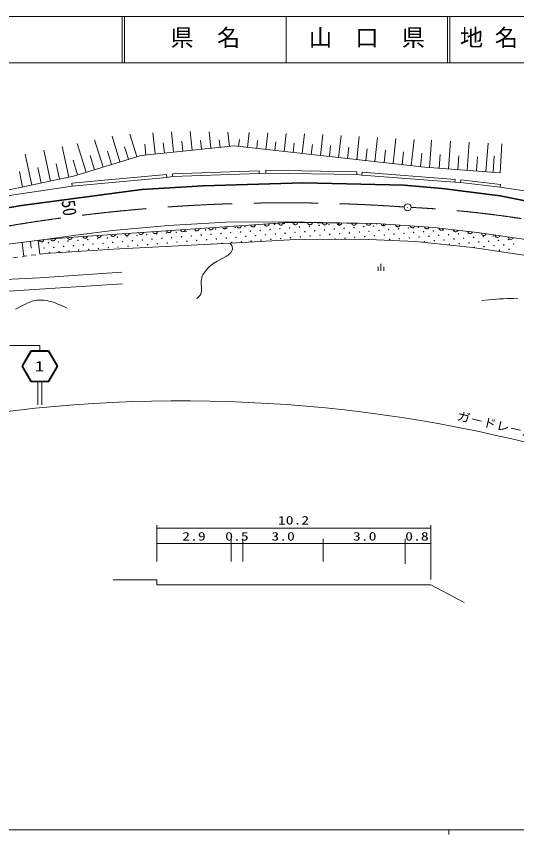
# Model space of a CAD drawing. Units: millimetres, scale not verified. Extents: x -64524 to 575476, y -400299 to -40299.
# Drawn here: x 170448 to 278063, y -216299 to -40299 of the extents above; entities that cross this region are included whole.
import ezdxf
from ezdxf.enums import TextEntityAlignment as Align

# ---------------------------------------------------------------- set-up
doc = ezdxf.new("R2010")
doc.units = ezdxf.units.MM
doc.header["$LTSCALE"] = 1000
doc.linetypes.add('USER1', pattern=[18.5, 13.875, -4.625])
doc.linetypes.add('USER3', pattern=[2, 1, -1])
for name, color, linetype, lineweight in [('M-BGD', 7, 'Continuous', 13), ('M-BGD-CRST', 7, 'Continuous', 13), ('M-BMK-LINE', 2, 'USER1', 13), ('M-BMK-SRVR', 3, 'Continuous', 13), ('M-STR-HTXT', 7, 'Continuous', 13), ('M-STR-STRC', 7, 'Continuous', 13), ('M-TTL', 2, 'Continuous', 13), ('M-TTL-BAND', 7, 'Continuous', 13), ('M-TTL-LINE', 7, 'Continuous', 13), ('M-TTL-TXT', 7, 'Continuous', 13)]:
    doc.layers.add(name, color=color, linetype=linetype, lineweight=lineweight)
doc.layers.add('M-BMK-HTXT', color=7, linetype='Continuous')
doc.styles.add('ＭＳ ゴシック', font='')
doc.styles.get('ＭＳ ゴシック').set_extended_font_data('MS Gothic')

# ---------------------------------------------------------------- blocks, each defined once
blk = doc.blocks.new('BUHIN1')
at = {"color": 3, "linetype": 'Continuous', "lineweight": 13}
for radius in [750, 22.5]:
    blk.add_circle((0, 0), radius, dxfattribs=at)
blk = doc.blocks.new('BUHIN6')
at = {"color": 7, "linetype": 'Continuous', "lineweight": 13}
blk.add_lwpolyline([(0, 500), (115, 460), (212, 400), (322, 305), (382, 195), (418, 78), (418, -78), (382, -195), (322, -305), (212, -402), (115, -462), (0, -500)], dxfattribs=at)
blk = doc.blocks.new('BUHIN9')
at = {"color": 7, "linetype": 'Continuous', "lineweight": 13}
for p, q in [((-600, 154), (-600, -746)), ((0, 750), (0, -750)), ((600, 154), (600, -746))]:
    blk.add_line(p, q, dxfattribs=at)

msp = doc.modelspace()

# ---------------------------------------------------------------- linework, layer by layer
at = {"layer": 'M-BGD'}
for p, q in [((208277, -69076), (207869, -65055)), ((189096, -72717), (187288, -66848)), ((192737, -71596), (191038, -66082)), ((196378, -70474), (194878, -65606)), ((200285, -69889), (199825, -65361)), ((204281, -69482), (203842, -65161)), ((212274, -68669), (211914, -65135)), ((214272, -68466), (214104, -66820)), ((216270, -68263), (215960, -65214)), ((218247, -68270), (218414, -66768)), ((220202, -68488), (220556, -65305)), ((224113, -68923), (224507, -65382)), ((228024, -69359), (228458, -65460)), ((231935, -69794), (232408, -65540)), ((235845, -70230), (236345, -65744)), ((239756, -70665), (240282, -65948)), ((243667, -71100), (244218, -66151)), ((247578, -71536), (248155, -66355)), ((251489, -71971), (252091, -66559)), ((255400, -72407), (256028, -66763)), ((181731, -74892), (180321, -68271)), ((185455, -73839), (183537, -67614)), ((194557, -71035), (193736, -68369)), ((217269, -68161), (197288, -70193)), ((198287, -70092), (198051, -67776)), ((202283, -69685), (202058, -67473)), ((206279, -69279), (206065, -67170)), ((210276, -68873), (210083, -66984)), ((258333, -72733), (217269, -68161)), ((222157, -68706), (222345, -67025)), ((226068, -69141), (226275, -67281)), ((229979, -69576), (230206, -67538)), ((233890, -70012), (234133, -67827)), ((237801, -70447), (238057, -68147)), ((241712, -70883), (241981, -68466)), ((259344, -72807), (259772, -66957)), ((263386, -73104), (263821, -67167)), ((267429, -73400), (267871, -67376)), ((271472, -73696), (271920, -67586)), ((274843, -67737), (274504, -73918)), ((173783, -76585), (172359, -69903)), ((177757, -75739), (176339, -69084)), ((197288, -70193), (182725, -74680)), ((197288, -70193), (182725, -74680)), ((187276, -73278), (186344, -70255)), ((190917, -72156), (190040, -69311)), ((245623, -71318), (245905, -68786)), ((249533, -71754), (249828, -69105)), ((253444, -72189), (253752, -69425)), ((257355, -72624), (257676, -69745)), ((261365, -72956), (261581, -70009)), ((265408, -73252), (265627, -70262)), ((273021, -73810), (273254, -70330)), ((179744, -75315), (179037, -71996)), ((183635, -74400), (182649, -71198)), ((269450, -73548), (269673, -70515)), ((171795, -77009), (171088, -73687)), ((175770, -76162), (175059, -72826)), ((204039, -74166), (222666, -73488)), ((222666, -73488), (222688, -74087)), ((224137, -73403), (224127, -74003)), ((224137, -73403), (243695, -73741)), ((243695, -73741), (243685, -74341)), ((244832, -73828), (244786, -74426)), ((244832, -73828), (264813, -75352)), ((274504, -73918), (258333, -72733)), ((182725, -74680), (148943, -81877)), ((182725, -74680), (148943, -81877)), ((182416, -76200), (202736, -74337)), ((182471, -76797), (202791, -74934)), ((182471, -76797), (202791, -74934)), ((202736, -74337), (202791, -74934)), ((204061, -74765), (202791, -74934)), ((204039, -74166), (204061, -74765)), ((204061, -74765), (222688, -74087)), ((204061, -74765), (222688, -74087)), ((222688, -74087), (224127, -74003)), ((222688, -74087), (224127, -74003)), ((224127, -74003), (243685, -74341)), ((224127, -74003), (243685, -74341)), ((243685, -74341), (244786, -74426)), ((243685, -74341), (244786, -74426)), ((244786, -74426), (264767, -75950)), ((244786, -74426), (264767, -75950)), ((264813, -75352), (264767, -75950)), ((266024, -75440), (265953, -76035)), ((266024, -75440), (274575, -76456)), ((148943, -81877), (182471, -76797)), ((182416, -76200), (182471, -76797)), ((197442, -77494), (210658, -76647)), ((197457, -77643), (210665, -76797)), ((210658, -76647), (232171, -76054)), ((210665, -76797), (232171, -76204)), ((232171, -76054), (253853, -76563)), ((232171, -76204), (253845, -76712)), ((232171, -76204), (253845, -76712)), ((253845, -76712), (262058, -77389)), ((253845, -76712), (262058, -77389)), ((253853, -76563), (262074, -77240)), ((262058, -77389), (274504, -78998)), ((262058, -77389), (274504, -78998)), ((262074, -77240), (274528, -78850)), ((264767, -75950), (265953, -76035)), ((264767, -75950), (265953, -76035)), ((265953, -76035), (274504, -77051)), ((265953, -76035), (274504, -77051)), ((274575, -76456), (274504, -77051)), ((274504, -77051), (282378, -78236)), ((171526, -80882), (197442, -77494)), ((171549, -81030), (197457, -77643)), ((274504, -78998), (307101, -85517)), ((274528, -78850), (307136, -85371)), ((147393, -85032), (171526, -80882)), ((147419, -85179), (171549, -81030)), ((183741, -87719), (228869, -84671)), ((191192, -86364), (203130, -85263)), ((203130, -85263), (215576, -84586)), ((203130, -85263), (215576, -84586)), ((215576, -84586), (228530, -84501)), ((215576, -84586), (228530, -84501)), ((228530, -84501), (228869, -84671)), ((228530, -84501), (247834, -84840)), ((228869, -84671), (247834, -84840)), ((228869, -84671), (247834, -84840)), ((247834, -84840), (260280, -85687)), ((247834, -84840), (248003, -85009)), ((247834, -84840), (260280, -85687)), ((260280, -85687), (269593, -86787)), ((260280, -85687), (269593, -86787)), ((176545, -88311), (183233, -87380)), ((176545, -88311), (183741, -87719)), ((183233, -87380), (191192, -86364)), ((269593, -86787), (283987, -88904)), ((269593, -86787), (283987, -88904)), ((269593, -86787), (283987, -88904)), ((166893, -89497), (176545, -88311)), ((171719, -88904), (172089, -91919)), ((173484, -88687), (173667, -90177)), ((175145, -88483), (176545, -88311)), ((175145, -88483), (175506, -91426)), ((175506, -91426), (175145, -88483)), ((216423, -89073), (191361, -90343)), ((216423, -89073), (191361, -90343)), ((230562, -88311), (216423, -89073)), ((244532, -88227), (230562, -88311)), ((256301, -88735), (244532, -88227)), ((268577, -90005), (256301, -88735)), ((176629, -91275), (175506, -91426)), ((191361, -90343), (176629, -91275)), ((191361, -90343), (176629, -91275)), ((284749, -92460), (268577, -90005)), ((175444, -96524), (157325, -97371)), ((193139, -95339), (175444, -96524)), ((193309, -97794), (165707, -99572))]:
    msp.add_line(p, q, dxfattribs=at)
at = {"layer": 'M-BGD', "linetype": 'USER3'}
msp.add_line((176629, -91275), (164691, -92968), dxfattribs=at)
at = {"layer": 'M-BGD'}
for points in [[(216423, -89073), (216606, -89330), (216767, -89591), (216844, -89752), (216900, -89918), (216931, -90089), (216934, -90245), (216916, -90403), (216876, -90570), (216813, -90742), (216761, -90851), (216663, -91016), (216548, -91167), (216398, -91328), (216233, -91476), (215997, -91653), (215748, -91815), (215661, -91867), (215040, -92216), (214426, -92538), (213629, -92968), (213271, -93174), (212924, -93397), (212605, -93625), (212291, -93875), (212005, -94127), (211725, -94402), (211343, -94831), (211105, -95111), (210883, -95403), (210714, -95657), (210564, -95920), (210452, -96155), (210355, -96407), (210242, -96863), (210213, -97126), (210203, -97393), (210222, -97896), (210262, -98410), (210285, -98783), (210288, -99156), (210272, -99389), (210235, -99625), (210188, -99806), (210118, -99988), (210073, -100080), (209974, -100242), (209851, -100404), (209654, -100617), (209437, -100823), (209226, -101011)], [(170248, -103301), (170811, -103018), (172057, -102366), (172566, -102115), (173091, -101879), (173484, -101723), (173881, -101586), (174225, -101487), (174574, -101408), (174936, -101350), (175272, -101319), (175611, -101308), (175982, -101318), (176362, -101348), (176968, -101435), (177410, -101526), (177845, -101636), (178333, -101781), (178815, -101945), (179404, -102170), (179996, -102418), (181371, -103043)], [(278349, -101041), (277480, -101013), (276602, -101006), (276113, -101011), (275246, -101039), (274370, -101087), (273215, -101176), (272051, -101285), (270609, -101435)]]:
    msp.add_lwpolyline(points, dxfattribs=at)
for centre in [(211181, -86214), (213295, -86041), (215409, -85867), (217523, -85693), (219637, -85519), (221752, -85345), (223866, -85171), (225010, -86141), (225980, -84997), (227124, -85967), (228094, -84823), (229238, -85793), (231352, -85619), (233467, -85445), (235581, -85271), (236725, -86242), (237695, -85097), (238839, -86068), (239809, -84924), (240953, -85894), (243067, -85720), (245182, -85546), (247296, -85372), (249410, -85198), (250554, -86168), (252668, -85994), (254782, -85820), (256896, -85646), (262269, -86269), (190039, -87954), (192153, -87780), (194267, -87606), (196381, -87432), (198496, -87258), (200610, -87084), (202724, -86910), (203868, -87880), (204838, -86736), (205982, -87706), (206952, -86562), (208096, -87532), (209067, -86388), (210211, -87359), (212325, -87185), (214439, -87011), (215583, -87981), (216553, -86837), (217697, -87807), (218667, -86663), (219811, -87633), (220782, -86489), (221926, -87459), (222896, -86315), (224040, -87285), (226154, -87111), (228268, -86937), (229412, -87907), (230382, -86763), (231526, -87733), (232496, -86589), (233641, -87560), (234611, -86415), (235755, -87386), (237869, -87212), (239983, -87038), (241127, -88008), (242097, -86864), (243241, -87834), (244211, -86690), (245355, -87660), (246326, -86516), (247470, -87486), (248440, -86342), (249584, -87312), (251698, -87138), (253812, -86964), (254956, -87934), (255926, -86790), (257070, -87760), (258041, -86616), (259185, -87587), (260155, -86442), (261299, -87413), (263413, -87239), (265527, -87065), (266671, -88035), (267641, -86891), (268785, -87861), (270900, -87687), (273014, -87513), (177354, -88997), (179468, -88823), (180612, -89794), (181582, -88649), (182726, -89620), (183696, -88476), (184840, -89446), (185811, -88302), (186955, -89272), (187925, -88128), (189069, -89098), (191183, -88924), (193297, -88750), (194441, -89720), (195411, -88576), (196555, -89546), (197526, -88402), (198670, -89372), (199640, -88228), (200784, -89198), (201754, -88054), (202898, -89024), (205012, -88850), (207126, -88677), (209240, -88503), (211355, -88329), (213469, -88155), (216727, -88951), (218841, -88777), (220955, -88603), (223070, -88429), (225184, -88255), (227298, -88081), (239013, -88182), (250728, -88282), (252842, -88108), (258214, -88731), (260329, -88557), (262443, -88383), (263587, -89353), (264557, -88209), (265701, -89179), (267815, -89005), (269929, -88831), (271073, -89801), (272044, -88657), (273188, -89627), (274158, -88483), (275302, -89453), (276272, -88309), (277416, -89279), (176384, -90141), (177528, -91112), (178498, -89967), (179642, -90938), (181756, -90764), (183870, -90590), (185985, -90416), (188099, -90242), (190213, -90068), (192327, -89894), (268959, -89975), (274332, -90597), (276446, -90423)]:
    msp.add_circle(centre, 50, dxfattribs=at)
for centre, start, end in [((230208, -84649), 222.61184, 316.36708), ((241923, -84750), 229.10614, 309.87278), ((175240, -89171), 265.19332, 108.81727), ((212499, -89299), 34.9453, 150.85645), ((214613, -89125), 309.42141, 236.38034), ((277590, -91394), 14.65795, 148.07802)]:
    msp.add_arc(centre, 50, start, end, dxfattribs=at)
at = {"layer": 'M-BGD-CRST'}
for p, q in [((200697, -157525), (200697, -149725)), ((200697, -150390), (203201, -150390)), ((203201, -150390), (212593, -150390)), ((212593, -150390), (220566, -150390)), ((219146, -150390), (252188, -150390)), ((254081, -150390), (249336, -150390)), ((253379, -150390), (257712, -150390)), ((259605, -150390), (254860, -150390)), ((259605, -161446), (259605, -149725)), ((216642, -157525), (216642, -152646)), ((219146, -157525), (219146, -152646)), ((236475, -152646), (236475, -157525)), ((254081, -157525), (254081, -152646)), ((200697, -153646), (203201, -153646)), ((203201, -153646), (212593, -153646)), ((212593, -153646), (220566, -153646)), ((219146, -153646), (221650, -153646)), ((219146, -153646), (219146, -157525)), ((221650, -153646), (236475, -153646)), ((236475, -153646), (251577, -153646)), ((254081, -153646), (251577, -153646)), ((253379, -153646), (257102, -153646)), ((254081, -153646), (254081, -158025)), ((259605, -153646), (257102, -153646)), ((191305, -161479), (200697, -161479)), ((200697, -162582), (200697, -161479)), ((200697, -162582), (207307, -162582)), ((201835, -162582), (202364, -162582)), ((204339, -162582), (259605, -162582)), ((204339, -162582), (204868, -162582)), ((259605, -162582), (266773, -166358))]:
    msp.add_line(p, q, dxfattribs=at)
at = {"layer": 'M-BMK-LINE'}
for centre, radius, start, end in [((228411, -440213), 359812, 85.94586, 101.60107), ((244516, -305620), 224491, 62.27354, 87.23466)]:
    msp.add_arc(centre, radius, start, end, dxfattribs=at)
at = {"layer": 'M-STR-HTXT'}
msp.add_arc((206018, -434894), 311903, 50.71722, 99.67227, dxfattribs=at)
at = {"layer": 'M-STR-STRC'}
for p, q in [((169009, -111091), (175504, -111091)), ((171691, -115411), (173469, -112336)), ((171873, -115486), (173625, -112456)), ((173729, -112186), (177280, -112186)), ((173755, -112381), (177254, -112381)), ((175504, -111091), (175504, -112186)), ((177383, -112456), (179135, -115486)), ((177539, -112336), (179317, -115411)), ((171691, -115711), (173469, -118786)), ((171873, -115636), (173625, -118666)), ((179135, -115636), (177383, -118666)), ((179317, -115711), (177539, -118786)), ((173729, -118936), (177280, -118936)), ((177254, -118741), (173755, -118741)), ((175054, -123856), (175054, -118936)), ((175954, -118936), (175954, -123856))]:
    msp.add_line(p, q, dxfattribs=at)
for centre, radius, start, end in [((173728, -112486), 300, 90, 149.96338), ((173754, -112531), 150, 90, 149.96338), ((177254, -112531), 150, 30.03671, 90), ((177280, -112486), 300, 30.03671, 90), ((171951, -115561), 300, 149.96338, 210.0369), ((172003, -115561), 150, 149.96338, 210.0369), ((179006, -115561), 150, 329.96333, 30.03671), ((179058, -115561), 300, 329.96333, 30.03671), ((173728, -118636), 300, 210.0369, 270), ((173754, -118591), 150, 210.0369, 270), ((177254, -118591), 150, 270, 329.96333), ((177280, -118636), 300, 270, 329.96333)]:
    msp.add_arc(centre, radius, start, end, dxfattribs=at)
at = {"layer": 'M-TTL'}
msp.add_line((575476, -40299), (-64524, -40299), dxfattribs=at)
at = {"layer": 'M-TTL-BAND'}
for p, q in [((-64524, -215299), (474476, -215299)), ((263476, -215299), (263476, -216299))]:
    msp.add_line(p, q, dxfattribs=at)
at = {"layer": 'M-TTL-LINE'}
for p, q in [((193226, -40299), (193226, -50299)), ((193726, -40299), (193726, -50299)), ((228476, -40299), (228476, -50299)), ((263226, -40299), (263226, -50299)), ((263726, -40299), (263726, -50299)), ((-64524, -50299), (575476, -50299))]:
    msp.add_line(p, q, dxfattribs=at)

# ---------------------------------------------------------------- block references
at = {"layer": 'M-BGD'}
for p, rotation in [((206305, -86195), 273.86396), ((209313, -85992), 273.86396), ((212322, -85789), 273.86396), ((215331, -85586), 273.86396), ((218339, -85383), 273.86396), ((221348, -85179), 273.86396), ((224356, -84976), 273.86396), ((227365, -84773), 273.86396), ((230449, -84685), 269.48944), ((233610, -84714), 269.48944), ((236771, -84742), 269.48944), ((239932, -84770), 269.48944), ((243093, -84798), 269.48944), ((246253, -84826), 269.48944), ((249390, -84946), 266.10682), ((252501, -85158), 266.10682), ((255613, -85370), 266.10682), ((258724, -85581), 266.10682), ((261832, -85871), 263.26374), ((264936, -86237), 263.26374), ((181942, -87867), 274.703), ((185245, -87618), 273.86396), ((188254, -87415), 273.86396), ((191262, -87211), 273.86396), ((194271, -87008), 273.86396), ((197279, -86805), 273.86396), ((200288, -86602), 273.86396), ((203296, -86399), 273.86396), ((268041, -86604), 263.26374), ((271032, -86999), 261.6332), ((273911, -87422), 261.6332), ((276790, -87846), 261.6332), ((175845, -88397), 277.00519), ((178344, -88163), 274.703)]:
    msp.add_blockref('BUHIN6', p, dxfattribs=dict(at, rotation=rotation))
msp.add_blockref('BUHIN9', (248871, -94300), dxfattribs=at)
at = {"layer": 'M-BMK-SRVR'}
msp.add_blockref('BUHIN1', (254598, -81355), dxfattribs=at)

# ---------------------------------------------------------------- texts
at = {"layer": 'M-BGD-CRST', "style": 'ＭＳ ゴシック', "width": 1.35}
for s, p in [('10.2', (226710, -150154)), ('2.9', (206136, -153604)), ('0.5', (215375, -153604)), ('3.0', (225302, -153604)), ('3.0', (242860, -153604)), ('0.8', (254097, -153604))]:
    msp.add_text(s, height=1833, rotation=0.1, dxfattribs=at).set_placement(p, align=Align.BOTTOM_LEFT)
at = {"layer": 'M-BMK-HTXT', "style": 'ＭＳ ゴシック', "width": 0.85}
msp.add_text('50', height=2933, rotation=277.1, dxfattribs=at).set_placement((179279, -80101), align=Align.BOTTOM_LEFT)
at = {"layer": 'M-STR-HTXT', "style": 'ＭＳ ゴシック', "width": 1.15}
msp.add_text('ガ－ドレ－ル L=316.0', height=1833, rotation=346.8, dxfattribs=at).set_placement((264955, -127618), align=Align.BOTTOM_LEFT)
at = {"layer": 'M-STR-STRC', "style": 'ＭＳ ゴシック', "width": 1.35}
msp.add_text('1', height=2199, dxfattribs=at).set_placement((174399, -117296), align=Align.BOTTOM_LEFT)
at = {"layer": 'M-TTL-TXT', "style": 'ＭＳ ゴシック'}
for s, p in [('県\u3000名', (203601, -47799)), ('山\u3000口\u3000県', (233351, -47799)), ('地 名', (265855, -47799))]:
    msp.add_text(s, height=3666, dxfattribs=at).set_placement(p, align=Align.BOTTOM_LEFT)

doc.saveas('drawing.dxf')
